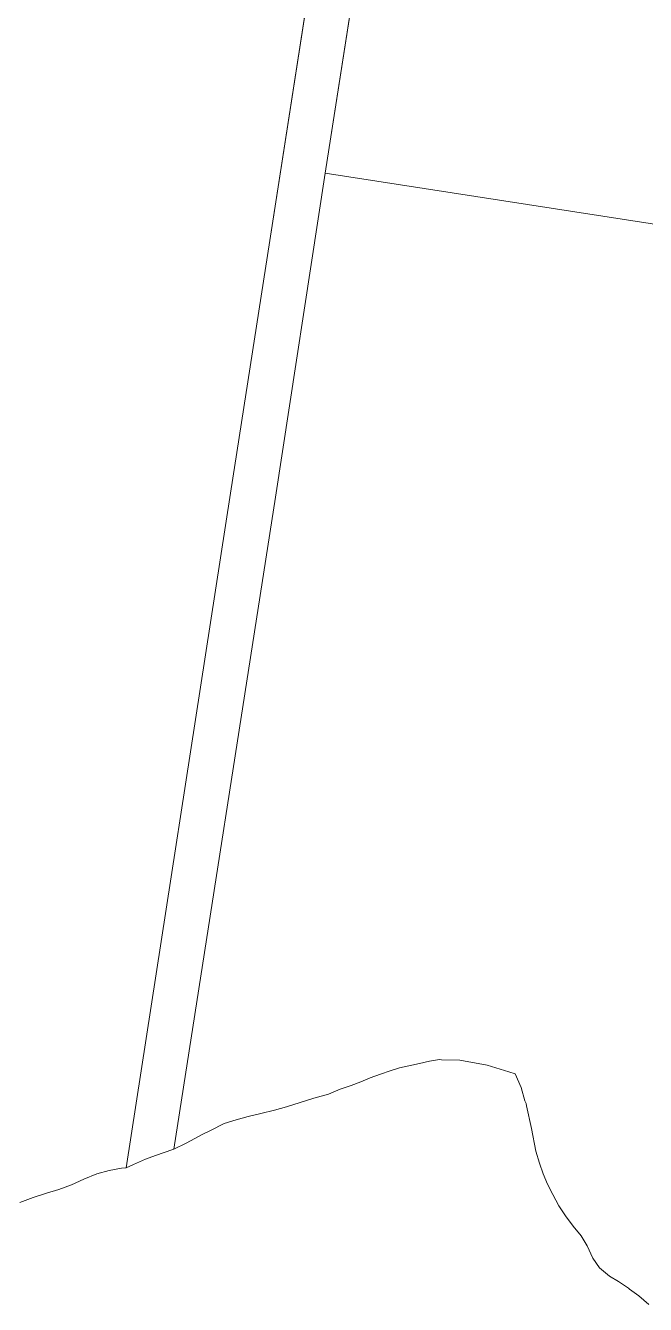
# Model space of a CAD drawing. Header units: metres. Extents: x 272069 to 273785, y 6094580 to 6096012.
# Drawn here: x 272865 to 273146, y 6094607 to 6095187 of the extents above; entities that cross this region are included whole.
import ezdxf

# ---------------------------------------------------------------- set-up
doc = ezdxf.new("R2010")
doc.units = ezdxf.units.M
doc.layers.add('Cadastre Land Parcels_SP_EXT', color=9, linetype='Continuous', lineweight=5)
doc.layers.add('Cadastre Roads_SP_EXT', color=9, linetype='Continuous', lineweight=5)

msp = doc.modelspace()

# ---------------------------------------------------------------- linework, layer by layer
at = {"layer": 'Cadastre Land Parcels_SP_EXT', "linetype": 'Continuous'}
for points in [[(272862.2, 6094653.21), (272868.23, 6094655.48), (272874.27, 6094657.48), (272879.76, 6094659.15), (272885.58, 6094661.2), (272891.08, 6094663.76), (272896.98, 6094666.17), (272902.6, 6094667.79), (272908.22, 6094668.88), (272910.27, 6094669.03), (272957.69, 6094974.74), (272975.45, 6095089.22), (273006, 6095286.12), (272882.48, 6095302.82), (272893.24, 6095321.67), (273009.09, 6095306.01), (273020.03, 6095376.54), (272493.85, 6095301.66)], [(273205.44, 6095088.01), (273000.58, 6095119.84), (272977.98, 6094972.98), (272931.92, 6094677.49), (272937.46, 6094680.16), (272945.14, 6094684.21), (272948.5, 6094685.94), (272954.74, 6094689.12), (272960.21, 6094690.75), (272965.58, 6094692.18), (272971.45, 6094693.52), (272977.56, 6094695.14), (272983.03, 6094696.66), (272989.18, 6094698.64), (272995.41, 6094700.54), (273002.07, 6094702.32), (273007.32, 6094704.63), (273012.33, 6094706.33), (273016.69, 6094707.91), (273020.87, 6094709.7), (273025.63, 6094711.49), (273029.98, 6094712.98), (273034.26, 6094714.26), (273038.46, 6094715.23), (273043.26, 6094716.21), (273047.88, 6094717.29), (273052.28, 6094718.07), (273053.26, 6094717.95), (273061.59, 6094717.78), (273074, 6094715.46), (273083.81, 6094712.41), (273086.65, 6094711.52), (273089.31, 6094705.34), (273090.99, 6094699.37), (273091.66, 6094698.09), (273091.83, 6094697), (273094.06, 6094686.72), (273095.98, 6094676.47), (273097.7, 6094671.06), (273099.33, 6094666.25), (273101.37, 6094661.51), (273103.67, 6094656.82), (273106.38, 6094651.8), (273109.51, 6094647.27), (273112.97, 6094642.49), (273116.51, 6094638.14), (273119.21, 6094633.62), (273121.85, 6094628.09), (273124.81, 6094623.63), (273129.34, 6094619.86), (273133.44, 6094617.42), (273137.97, 6094614.46), (273138.54, 6094614.03), (273142.67, 6094610.92), (273147.2, 6094607.05)]]:
    msp.add_lwpolyline(points, dxfattribs=at)
msp.add_lwpolyline([(273188.18, 6095123.09), (273165.45, 6095169.31), (273152.85, 6095194.93), (273143.68, 6095206.81), (273119.77, 6095222.82), (273098.92, 6095232.66), (273051.92, 6095252.46), (273042.74, 6095259.47), (273023.6, 6095268.12), (273000.58, 6095119.84), (273205.44, 6095088.01), (273188.18, 6095123.09)], close=True, dxfattribs=at)
at = {"layer": 'Cadastre Roads_SP_EXT', "linetype": 'Continuous'}
for p, q in [((273006, 6095286.12), (272975.45, 6095089.22)), ((273000.58, 6095119.84), (273023.6, 6095268.12)), ((272977.98, 6094972.98), (273000.58, 6095119.84)), ((272975.45, 6095089.22), (272957.69, 6094974.74)), ((272957.69, 6094974.74), (272910.27, 6094669.03)), ((272931.92, 6094677.49), (272977.98, 6094972.98)), ((272919.12, 6094672.94), (272923.57, 6094674.54)), ((272923.57, 6094674.54), (272931.43, 6094677.29)), ((272931.43, 6094677.29), (272931.92, 6094677.49)), ((272910.27, 6094669.03), (272913.71, 6094670.42)), ((272913.71, 6094670.42), (272919.12, 6094672.94))]:
    msp.add_line(p, q, dxfattribs=at)

doc.saveas('drawing.dxf')
